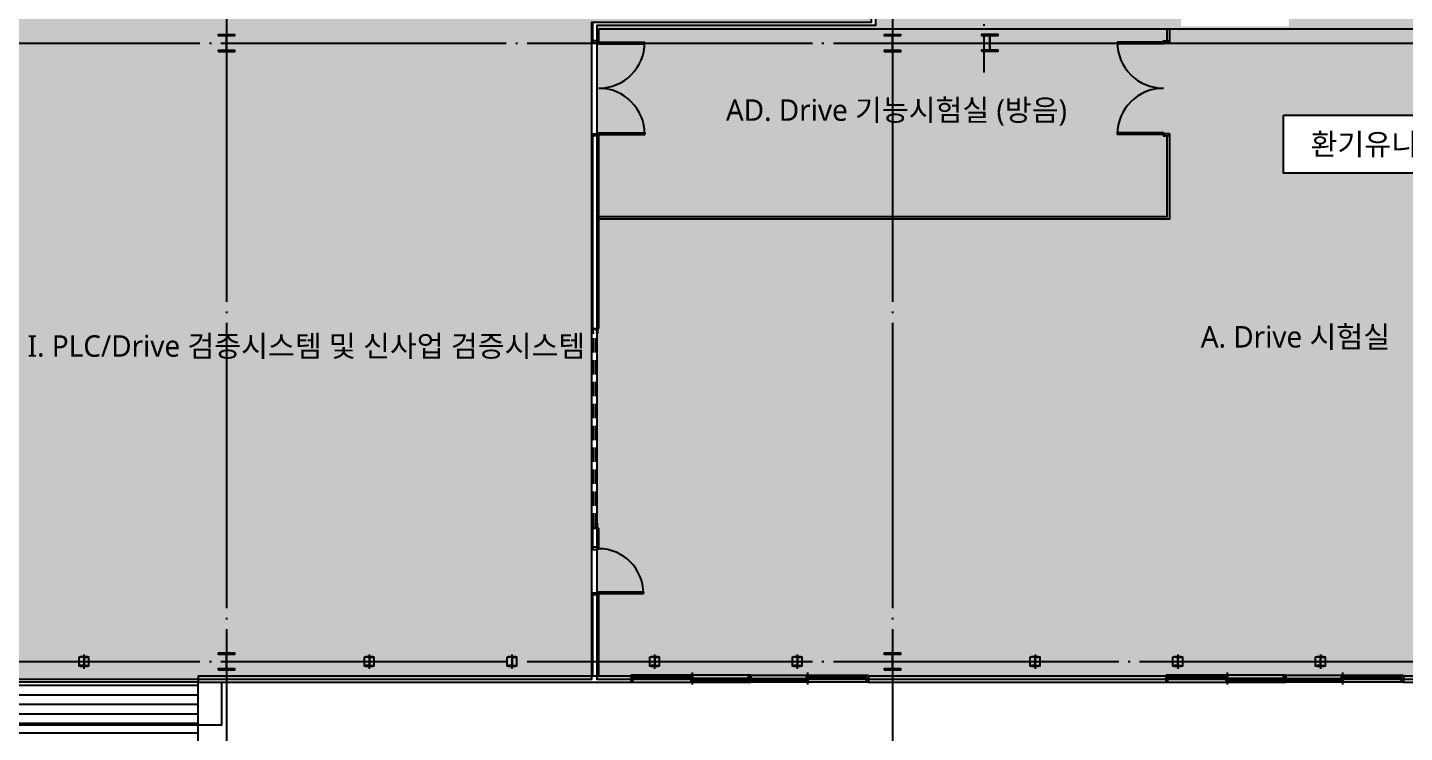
# Model space of a CAD drawing. Header units: millimetres. Extents: x -158894 to 483100, y 4200 to 114600.
# Drawn here: x 73315 to 102269, y 41408 to 56226 of the extents above; entities that cross this region are included whole.
import ezdxf
from ezdxf.enums import TextEntityAlignment as Align

# ---------------------------------------------------------------- set-up
doc = ezdxf.new("R2010")
doc.units = ezdxf.units.MM
doc.header["$LTSCALE"] = 200
doc.linetypes.add('CEN-GAUN', pattern=[32.2, 30, -1, 0.2, -1])
doc.linetypes.add('HID', pattern=[2.3, 1.5, -0.8])
doc.layers.add('1.설비검토', color=3, linetype='Continuous', plot=False)
for name, color, linetype in [('AA-DWXM-STHC', 7, 'HID'), ('BA', 9, 'Continuous'), ('CEN', 15, 'CEN-GAUN'), ('DOOR-OPEN', 9, 'Continuous'), ('HAT', 8, 'Continuous'), ('RM', 8, 'Continuous')]:
    doc.layers.add(name, color=color, linetype=linetype)
doc.styles.add('스타일1', font='malgun.ttf')

# ---------------------------------------------------------------- blocks, each defined once
blk = doc.blocks.new('방화셔터')
at = {"layer": 'AA-DWXM-STHC'}
for p, q in [((81834, 45641), (81834, 49811)), ((81884, 45641), (81884, 49811))]:
    blk.add_line(p, q, dxfattribs=at)
at = {"layer": 'AA-DWXM-STHC', "ltscale": 0.5}
for p, q in [((81829, 49726), (81829, 49736)), ((81889, 49726), (81889, 49736)), ((81829, 45726), (81829, 45717)), ((81889, 45726), (81889, 45717))]:
    blk.add_line(p, q, dxfattribs=at)
for points in [[(81829, 49726), (81809, 49726), (81809, 49826), (81909, 49826), (81909, 49726), (81889, 49726)], [(81829, 49736), (81819, 49736), (81819, 49816), (81899, 49816), (81899, 49736), (81889, 49736)], [(81829, 45726), (81809, 45726), (81809, 45626), (81909, 45626), (81909, 45726), (81889, 45726)], [(81829, 45717), (81819, 45717), (81819, 45636), (81899, 45636), (81899, 45717), (81889, 45717)]]:
    blk.add_lwpolyline(points, dxfattribs=at)
blk = doc.blocks.new('*U20')
for p, q in [((59, 185), (0, 185)), ((59, 9), (0, 9)), ((72, 172), (72, 22)), ((78, 172), (78, 22)), ((91, 185), (150, 185)), ((91, 9), (150, 9))]:
    blk.add_line(p, q)
for points in [[(150, 185), (150, 194), (0, 194), (0, 185)], [(0, 9), (0, 0), (150, 0), (150, 9)]]:
    blk.add_lwpolyline(points)
for centre, start, end in [((59, 172), 0, 90), ((59, 22), 270, 0), ((91, 172), 90, 180), ((91, 22), 180, 270)]:
    blk.add_arc(centre, 13, start, end)
blk = doc.blocks.new('WC1A')
at = {"layer": 'BA'}
blk.add_lwpolyline([(556300, 96403), (556500, 96403), (556500, 96203), (556300, 96203)], close=True, dxfattribs=at)
at = {"layer": 'CEN'}
blk.add_line((556400, 96450), (556400, 96150), dxfattribs=at)
at = {"layer": 'BA'}
blk.add_blockref('*U20', (556325, 96206), dxfattribs=at)

msp = doc.modelspace()

# ---------------------------------------------------------------- hatches: boundary and pattern name
at = {"layer": '1.설비검토', "transparency": 33554687}
h = msp.add_hatch(color=41, dxfattribs=at)
h.dxf.hatch_style = 1
h.paths.add_polyline_path([(41131.7, 86276.9), (41131.7, 42524.5), (85183.5, 42524.5), (85183.5, 56340.8), (91061.3, 56340.8), (91061.3, 61646.9), (93016.4, 61646.9), (93016.4, 65509.2), (91034.4, 65509.2), (91034.4, 72395.3), (76141.2, 72395.3), (76141.2, 86276.9)])
h.paths.add_polyline_path([(57177.3, 78097.4), (57177.3, 72525.4), (53143.2, 72525.4), (53143.2, 78097.4)], flags=16)
h.paths.add_polyline_path([(58570, 46191.7), (58570, 56334), (62714.7, 56334), (62714.7, 46191.7)], flags=16)
h = msp.add_hatch(color=131, dxfattribs=at)
h.dxf.hatch_style = 1
h.paths.add_polyline_path([(91133.6, 65568.6), (98091.9, 65568.6), (98091.9, 61601.6), (99844.1, 61601.6), (99844.1, 56251.8), (97568, 56251.8), (97568, 61601.6), (91147.2, 61601.6), (91147.2, 56272.3), (85285.1, 56272.3), (85285.1, 42525.1), (112881.5, 42525.1), (112881.5, 71650.1), (91133.6, 71649.2)])
h.paths.add_polyline_path([(107171.9, 54383.9), (107171.9, 53163.1), (99724.4, 53163.1), (99724.4, 54383.9)], flags=16)
at = {"layer": 'HAT'}
h = msp.add_hatch(dxfattribs=at)
h.set_pattern_fill('_USER', color=256, scale=200, pattern_type=0)
h.set_pattern_definition([(0, (24000, -2e-11), (0, 200), [])])
h.paths.add_polyline_path([(72900, 38765), (76900, 38765), (76900, 42465), (72900, 42465)])

# ---------------------------------------------------------------- linework, layer by layer
at = {"layer": '1.설비검토', "color": 4}
msp.add_lwpolyline([(76127, 86276.9), (41131.7, 86276.9), (41131.7, 42524.5), (62639.2, 42524.5), (62639.2, 46191.7), (58570, 46191.7), (58570, 56334), (62714.7, 56334), (62714.7, 46191.7), (62639.2, 46191.7), (62639.2, 42524.5), (85183.5, 42524.5), (85183.5, 56340.8), (91061.3, 56340.8), (91061.3, 61646.9), (93016.4, 61646.9), (93016.4, 65509.2), (91034.4, 65509.2), (91034.4, 72395.3), (76141.2, 72395.3), (76141.2, 86276.9)], close=True, dxfattribs=at)
at = {"layer": '1.설비검토'}
msp.add_lwpolyline([(91133.6, 71649.2), (91133.6, 65568.6), (98091.9, 65568.6), (98091.9, 61670), (98091.9, 61601.6), (91147.2, 61601.6), (91147.2, 56272.3), (85285.1, 56272.3), (85285.1, 42525.1), (112881.5, 42525.1), (112881.5, 71650.1)], close=True, dxfattribs=at)
at = {"layer": '1.설비검토', "color": 0}
msp.add_lwpolyline([(99724.4, 54383.9), (107171.9, 54383.9), (107171.9, 53163.1), (99724.4, 53163.1)], close=True, dxfattribs=at)
at = {"layer": 'BA'}
for p, q in [((85200, 55905), (85200, 56325)), ((85325, 56200), (108070, 56200)), ((85325, 55920), (85325, 56200)), ((85325, 55920), (86295, 55920)), ((97200, 55920), (96230, 55920)), ((85200, 49900), (85200, 53995)), ((85325, 49900), (85325, 53980)), ((85325, 53980), (86295, 53980)), ((97200, 53980), (96230, 53980)), ((85200, 45255), (85200, 45700)), ((85325, 45270), (85325, 45700)), ((85200, 42600), (85200, 44345)), ((85325, 42600), (85325, 44330)), ((85325, 44330), (86265, 44330)), ((76900, 42600), (87000, 42600)), ((86000, 42615, 1), (86000, 42465, 1)), ((86045, 42615, 1), (86000, 42615, 1)), ((86045, 42465, 1), (86045, 42615, 1)), ((87287.5, 42665, 1), (87287.5, 42415, 1)), ((88477.5, 42615, 1), (88522.5, 42615, 1)), ((88477.5, 42465, 1), (88477.5, 42615, 1)), ((88522.5, 42615, 1), (88477.5, 42615, 1)), ((88477.5, 42615, 1), (88477.5, 42465, 1)), ((88522.5, 42615, 1), (88522.5, 42465, 1)), ((88522.5, 42465, 1), (88522.5, 42615, 1)), ((89712.5, 42665, 1), (89712.5, 42415, 1)), ((90955, 42615, 1), (91000, 42615, 1)), ((90955, 42465, 1), (90955, 42615, 1)), ((91000, 42615, 1), (91000, 42465, 1)), ((91000, 42600), (97250, 42600)), ((97250, 42615, 1), (97250, 42465, 1)), ((97295, 42615, 1), (97250, 42615, 1)), ((97295, 42465, 1), (97295, 42615, 1)), ((98537.5, 42665, 1), (98537.5, 42415, 1)), ((99772.5, 42615, 1), (99727.5, 42615, 1)), ((99727.5, 42615, 1), (99727.5, 42465, 1)), ((99727.5, 42615, 1), (99772.5, 42615, 1)), ((99727.5, 42465, 1), (99727.5, 42615, 1)), ((99772.5, 42465, 1), (99772.5, 42615, 1)), ((99772.5, 42615, 1), (99772.5, 42465, 1)), ((100962.5, 42665, 1), (100962.5, 42415, 1)), ((102205, 42615, 1), (102250, 42615, 1)), ((102205, 42465, 1), (102205, 42615, 1)), ((102250, 42615, 1), (102250, 42465, 1)), ((102250, 42600), (107000, 42600)), ((76900, 42465), (87000, 42465)), ((86000, 42465, 1), (86045, 42465, 1)), ((88522.5, 42465, 1), (88477.5, 42465, 1)), ((88477.5, 42465, 1), (88522.5, 42465, 1)), ((91000, 42465, 1), (90955, 42465, 1)), ((91000, 42465), (97250, 42465)), ((97250, 42465, 1), (97295, 42465, 1)), ((99727.5, 42465, 1), (99772.5, 42465, 1)), ((99772.5, 42465, 1), (99727.5, 42465, 1)), ((102250, 42465, 1), (102205, 42465, 1)), ((102250, 42465), (107000, 42465))]:
    msp.add_line(p, q, dxfattribs=at)
at = {"layer": 'BA', "ltscale": 12}
for p, q in [((88477.5, 42615, 1), (86045, 42615, 1)), ((86092.5, 42595, 1), (87267.5, 42595, 1)), ((88522.5, 42615, 1), (90955, 42615, 1)), ((90907.5, 42595, 1), (89732.5, 42595, 1)), ((99727.5, 42615, 1), (97295, 42615, 1)), ((97342.5, 42595, 1), (98517.5, 42595, 1)), ((99772.5, 42615, 1), (102205, 42615, 1)), ((102157.5, 42595, 1), (100982.5, 42595, 1)), ((88477.5, 42540, 1), (86045, 42540, 1)), ((86045, 42465, 1), (88477.5, 42465, 1)), ((87267.5, 42555, 1), (86092.5, 42555, 1)), ((88437.5, 42525, 1), (87307.5, 42525, 1)), ((88437.5, 42485, 1), (87307.5, 42485, 1)), ((88522.5, 42540, 1), (90955, 42540, 1)), ((90955, 42465, 1), (88522.5, 42465, 1)), ((88562.5, 42525, 1), (89692.5, 42525, 1)), ((88562.5, 42485, 1), (89692.5, 42485, 1)), ((89732.5, 42555, 1), (90907.5, 42555, 1)), ((99727.5, 42540, 1), (97295, 42540, 1)), ((97295, 42465, 1), (99727.5, 42465, 1)), ((98517.5, 42555, 1), (97342.5, 42555, 1)), ((99687.5, 42525, 1), (98557.5, 42525, 1)), ((99687.5, 42485, 1), (98557.5, 42485, 1)), ((99772.5, 42540, 1), (102205, 42540, 1)), ((102205, 42465, 1), (99772.5, 42465, 1)), ((99812.5, 42525, 1), (100942.5, 42525, 1)), ((99812.5, 42485, 1), (100942.5, 42485, 1)), ((100982.5, 42555, 1), (102157.5, 42555, 1))]:
    msp.add_line(p, q, dxfattribs=at)
at = {"layer": 'BA'}
for points in [[(97275, 56200), (97275, 55950)], [(97325, 56200), (97325, 55905)], [(85200, 55950), (85200, 55905), (85200, 55905), (85200, 55905), (85295, 55905), (85295, 55920), (85325, 55920), (85325, 55950), (85200, 55950)], [(85325, 55920), (85325, 55885), (86295, 55885), (86295, 55920)], [(97200, 55920), (97200, 55885), (96230, 55885), (96230, 55920)], [(97325, 55950), (97325, 55905), (97325, 55905), (97325, 55905), (97230, 55905), (97230, 55920), (97200, 55920), (97200, 55950), (97325, 55950)], [(85200, 53950), (85200, 53995), (85200, 53995), (85200, 53995), (85295, 53995), (85295, 53980), (85325, 53980), (85325, 53950), (85200, 53950)], [(85325, 53980), (85325, 54015), (86295, 54015), (86295, 53980)], [(97325, 53995), (97325, 52200), (85325, 52200)], [(97275, 53950), (97275, 52250), (85325, 52250)], [(97200, 53980), (97200, 54015), (96230, 54015), (96230, 53980)], [(97325, 53950), (97325, 53995), (97325, 53995), (97325, 53995), (97230, 53995), (97230, 53980), (97200, 53980), (97200, 53950), (97325, 53950)], [(85200, 49900), (85325, 49900)], [(85200, 45700), (85325, 45700)], [(85200, 45300), (85200, 45255), (85200, 45255), (85200, 45255), (85295, 45255), (85295, 45270), (85325, 45270), (85325, 45300), (85200, 45300)], [(85200, 44300), (85200, 44345), (85200, 44345), (85200, 44345), (85295, 44345), (85295, 44330), (85325, 44330), (85325, 44300), (85200, 44300)], [(85325, 44330), (85325, 44365), (86265, 44365), (86265, 44330)], [(76900, 42600), (76900, 42465)], [(72400, 42465), (72400, 41565), (77400, 41565), (77400, 42465)]]:
    msp.add_lwpolyline(points, dxfattribs=at)
for points in [[(77325, 55725), (77675, 55725), (77675, 55744), (77525.3, 55744, -0.4142136), (77506, 55763.3), (77506, 56036.8, -0.4142136), (77525.3, 56056), (77675, 56056), (77675, 56075), (77325, 56075), (77325, 56056), (77474.8, 56056, -0.4142136), (77494, 56036.8), (77494, 55763.3, -0.4142136), (77474.8, 55744), (77325, 55744)], [(91325, 55725), (91675, 55725), (91675, 55744), (91525.2, 55744, -0.4142136), (91506, 55763.3), (91506, 56036.8, -0.4142136), (91525.2, 56056), (91675, 56056), (91675, 56075), (91325, 56075), (91325, 56056), (91474.7, 56056, -0.4142136), (91494, 56036.8), (91494, 55763.3, -0.4142136), (91474.7, 55744), (91325, 55744)], [(93375, 55728.7), (93725, 55728.7), (93725, 55747.7), (93575.2, 55747.7, -0.4142136), (93556, 55766.9), (93556, 56040.4, -0.4142136), (93575.2, 56059.7), (93725, 56059.7), (93725, 56078.7), (93375, 56078.7), (93375, 56059.7), (93524.7, 56059.7, -0.4142136), (93544, 56040.4), (93544, 55766.9, -0.4142136), (93524.7, 55747.7), (93375, 55747.7)], [(77325, 42725), (77675, 42725), (77675, 42744), (77525.3, 42744, -0.4142136), (77506, 42763.3), (77506, 43036.8, -0.4142136), (77525.3, 43056), (77675, 43056), (77675, 43075), (77325, 43075), (77325, 43056), (77474.8, 43056, -0.4142136), (77494, 43036.8), (77494, 42763.3, -0.4142136), (77474.8, 42744), (77325, 42744)], [(91325, 42725), (91675, 42725), (91675, 42744), (91525.2, 42744, -0.4142136), (91506, 42763.3), (91506, 43036.8, -0.4142136), (91525.2, 43056), (91675, 43056), (91675, 43075), (91325, 43075), (91325, 43056), (91474.7, 43056, -0.4142136), (91494, 43036.8), (91494, 42763.3, -0.4142136), (91474.7, 42744), (91325, 42744)]]:
    msp.add_lwpolyline(points, format="xyb", close=True, dxfattribs=at)
at = {"layer": 'BA', "elevation": 1}
for points in [[(86092.5, 42595), (86092.5, 42579.5), (86075, 42579.5), (86075, 42570.5), (86092.5, 42570.5), (86092.5, 42555), (86045, 42555), (86045, 42595), (86092.5, 42595)], [(87267.5, 42595), (87267.5, 42579.5), (87277.5, 42579.5), (87277.5, 42570.5), (87267.5, 42570.5), (87267.5, 42555), (87307.5, 42555), (87307.5, 42595), (87267.5, 42595)], [(89732.5, 42595), (89732.5, 42579.5), (89722.5, 42579.5), (89722.5, 42570.5), (89732.5, 42570.5), (89732.5, 42555), (89692.5, 42555), (89692.5, 42595), (89732.5, 42595)], [(90907.5, 42595), (90907.5, 42579.5), (90925, 42579.5), (90925, 42570.5), (90907.5, 42570.5), (90907.5, 42555), (90955, 42555), (90955, 42595), (90907.5, 42595)], [(97342.5, 42595), (97342.5, 42579.5), (97325, 42579.5), (97325, 42570.5), (97342.5, 42570.5), (97342.5, 42555), (97295, 42555), (97295, 42595), (97342.5, 42595)], [(98517.5, 42595), (98517.5, 42579.5), (98527.5, 42579.5), (98527.5, 42570.5), (98517.5, 42570.5), (98517.5, 42555), (98557.5, 42555), (98557.5, 42595), (98517.5, 42595)], [(100982.5, 42595), (100982.5, 42579.5), (100972.5, 42579.5), (100972.5, 42570.5), (100982.5, 42570.5), (100982.5, 42555), (100942.5, 42555), (100942.5, 42595), (100982.5, 42595)], [(102157.5, 42595), (102157.5, 42579.5), (102175, 42579.5), (102175, 42570.5), (102157.5, 42570.5), (102157.5, 42555), (102205, 42555), (102205, 42595), (102157.5, 42595)], [(87307.5, 42525), (87307.5, 42509.5), (87297.5, 42509.5), (87297.5, 42500.5), (87307.5, 42500.5), (87307.5, 42485), (87267.5, 42485), (87267.5, 42525), (87307.5, 42525)], [(88437.5, 42525), (88437.5, 42509.5), (88447.5, 42509.5), (88447.5, 42500.5), (88437.5, 42500.5), (88437.5, 42485), (88477.5, 42485), (88477.5, 42525), (88437.5, 42525)], [(88562.5, 42525), (88562.5, 42509.5), (88552.5, 42509.5), (88552.5, 42500.5), (88562.5, 42500.5), (88562.5, 42485), (88522.5, 42485), (88522.5, 42525), (88562.5, 42525)], [(89692.5, 42525), (89692.5, 42509.5), (89702.5, 42509.5), (89702.5, 42500.5), (89692.5, 42500.5), (89692.5, 42485), (89732.5, 42485), (89732.5, 42525), (89692.5, 42525)], [(98557.5, 42525), (98557.5, 42509.5), (98547.5, 42509.5), (98547.5, 42500.5), (98557.5, 42500.5), (98557.5, 42485), (98517.5, 42485), (98517.5, 42525), (98557.5, 42525)], [(99687.5, 42525), (99687.5, 42509.5), (99697.5, 42509.5), (99697.5, 42500.5), (99687.5, 42500.5), (99687.5, 42485), (99727.5, 42485), (99727.5, 42525), (99687.5, 42525)], [(99812.5, 42525), (99812.5, 42509.5), (99802.5, 42509.5), (99802.5, 42500.5), (99812.5, 42500.5), (99812.5, 42485), (99772.5, 42485), (99772.5, 42525), (99812.5, 42525)], [(100942.5, 42525), (100942.5, 42509.5), (100952.5, 42509.5), (100952.5, 42500.5), (100942.5, 42500.5), (100942.5, 42485), (100982.5, 42485), (100982.5, 42525), (100942.5, 42525)]]:
    msp.add_lwpolyline(points, close=True, dxfattribs=at)
at = {"layer": 'BA', "ltscale": 12, "elevation": 1}
for points in [[(86084.5, 42577.5), (87275.5, 42577.5), (87275.5, 42572.5), (86084.5, 42572.5)], [(90915.5, 42577.5), (89724.5, 42577.5), (89724.5, 42572.5), (90915.5, 42572.5)], [(97334.5, 42577.5), (98525.5, 42577.5), (98525.5, 42572.5), (97334.5, 42572.5)], [(102165.5, 42577.5), (100974.5, 42577.5), (100974.5, 42572.5), (102165.5, 42572.5)], [(87299.5, 42507.5), (88445.5, 42507.5), (88445.5, 42502.5), (87299.5, 42502.5)], [(89700.5, 42507.5), (88554.5, 42507.5), (88554.5, 42502.5), (89700.5, 42502.5)], [(98549.5, 42507.5), (99695.5, 42507.5), (99695.5, 42502.5), (98549.5, 42502.5)], [(100950.5, 42507.5), (99804.5, 42507.5), (99804.5, 42502.5), (100950.5, 42502.5)]]:
    msp.add_lwpolyline(points, close=True, dxfattribs=at)
at = {"layer": 'BA'}
for centre, start, end in [((86092.5, 42578.5, 1), 90, 270), ((86092.5, 42571.5, 1), 90, 270), ((87267.5, 42578.5, 1), 270, 90), ((87267.5, 42571.5, 1), 270, 90), ((89732.5, 42578.5, 1), 90, 270), ((89732.5, 42571.5, 1), 90, 270), ((90907.5, 42578.5, 1), 270, 90), ((90907.5, 42571.5, 1), 270, 90), ((97342.5, 42578.5, 1), 90, 270), ((97342.5, 42571.5, 1), 90, 270), ((98517.5, 42578.5, 1), 270, 90), ((98517.5, 42571.5, 1), 270, 90), ((100982.5, 42578.5, 1), 90, 270), ((100982.5, 42571.5, 1), 90, 270), ((102157.5, 42578.5, 1), 270, 90), ((102157.5, 42571.5, 1), 270, 90), ((87307.5, 42508.5, 1), 90, 270), ((87307.5, 42501.5, 1), 90, 270), ((88437.5, 42508.5, 1), 270, 90), ((88437.5, 42501.5, 1), 270, 90), ((88562.5, 42508.5, 1), 90, 270), ((88562.5, 42501.5, 1), 90, 270), ((89692.5, 42508.5, 1), 270, 90), ((89692.5, 42501.5, 1), 270, 90), ((98557.5, 42508.5, 1), 90, 270), ((98557.5, 42501.5, 1), 90, 270), ((99687.5, 42508.5, 1), 270, 90), ((99687.5, 42501.5, 1), 270, 90), ((99812.5, 42508.5, 1), 90, 270), ((99812.5, 42501.5, 1), 90, 270), ((100942.5, 42508.5, 1), 270, 90), ((100942.5, 42501.5, 1), 270, 90)]:
    msp.add_arc(centre, 1, start, end, dxfattribs=at)
at = {"layer": 'CEN'}
for p, q in [((77500, 95100), (77500, 32900)), ((91500, 95100), (91500, 32900)), ((93425, 62500), (93425, 55279.8)), ((32300, 55900), (119349.3, 55900)), ((32300, 42900), (117500, 42900))]:
    msp.add_line(p, q, dxfattribs=at)
at = {"layer": 'DOOR-OPEN', "color": 9}
for centre, radius, start, end in [((85325, 55920), 970, 270, 0), ((97200, 55920), 970, 180, 270), ((85325, 53980), 970, 0, 90), ((97200, 53980), 970, 90, 180), ((85325, 44330), 940, 0, 90)]:
    msp.add_arc(centre, radius, start, end, dxfattribs=at)
at = {"layer": 'HAT'}
msp.add_lwpolyline([(72900, 38765), (76900, 38765), (76900, 42465), (72900, 42465)], close=True, dxfattribs=at)

# ---------------------------------------------------------------- block references
at = {"layer": 'BA'}
for name, p in [('방화셔터', (3390.6, 73.8)), ('WC1A', (-481900, -53403)), ('WC1A', (-475900, -53403)), ('WC1A', (-472900, -53403)), ('WC1A', (-469900, -53403)), ('WC1A', (-466900, -53403)), ('WC1A', (-461900, -53403)), ('WC1A', (-458900, -53403)), ('WC1A', (-455900, -53403))]:
    msp.add_blockref(name, p, dxfattribs=at)

# ---------------------------------------------------------------- texts
at = {"layer": '1.설비검토', "color": 2, "style": '스타일1'}
msp.add_text('환기유니트(강제 급.배기)', height=450, dxfattribs=at).set_placement((103448.2, 53773.5), align=Align.MIDDLE_CENTER)
at = {"layer": 'RM', "style": '스타일1'}
for s, p in [('AD. Drive 기능시험실 (방음)', (91586.2, 54490, -94000)), ('I. PLC/Drive 검증시스템 및 신사업 검증시스템', (79178.7, 49531.3)), ('A. Drive 시험실', (99975.4, 49724.3))]:
    msp.add_text(s, height=450, dxfattribs=at).set_placement(p, align=Align.MIDDLE_CENTER)

doc.saveas('drawing.dxf')
